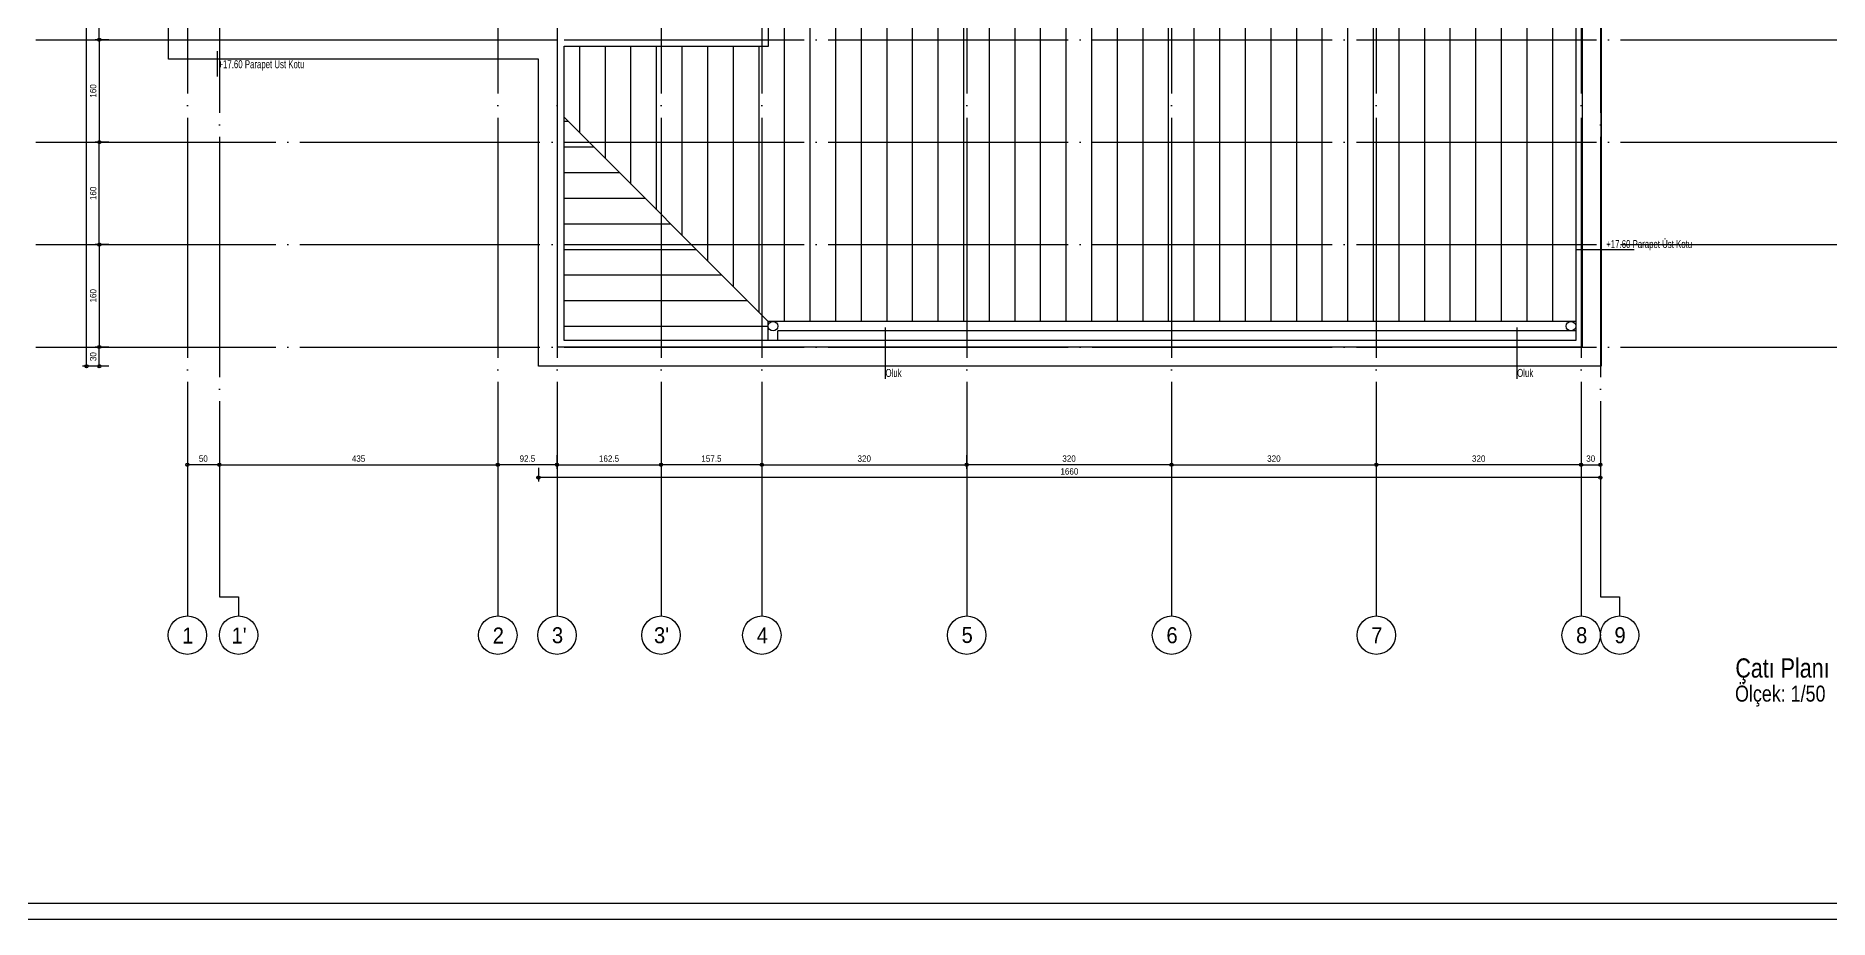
# Model space of a CAD drawing. Extents: x 460786 to 545292, y 30998 to 41694.
# Drawn here: x 473270 to 476072, y 37194 to 38574 of the extents above; entities that cross this region are included whole.
import ezdxf
from ezdxf.enums import TextEntityAlignment as Align

# ---------------------------------------------------------------- set-up
doc = ezdxf.new("R2010")
doc.units = 0
doc.header["$LTSCALE"] = 50
doc.header["$MEASUREMENT"] = 0
doc.header["$PDMODE"] = 35
doc.linetypes.add('DASHDOT', pattern=[5.5, 5, -0.25, 0, -0.25])
doc.layers.get('0').update_dxf_attribs({"linetype": 'CONTINUOUS'})
doc.layers.get('Defpoints').update_dxf_attribs({"linetype": 'CONTINUOUS'})
for name, color, linetype in [('A-Aks Balonu', 2, 'CONTINUOUS'), ('A-Aks Dikey', 12, 'DASHDOT'), ('A-Aks Yatay', 12, 'DASHDOT'), ('A-Betonarme', 6, 'CONTINUOUS'), ('A-Gör 3', 25, 'CONTINUOUS'), ('A-Gör 4', 75, 'CONTINUOUS'), ('A-Lejant', 23, 'CONTINUOUS'), ('A-Olcu DIS Dikey', 8, 'CONTINUOUS'), ('A-Olcu DIS Yatay', 8, 'CONTINUOUS'), ('A-Yazı 2', 205, 'CONTINUOUS'), ('A-Yazı 3', 6, 'CONTINUOUS')]:
    doc.layers.add(name, color=color, linetype=linetype)
doc.styles.add('blkan', font='arial.ttf', dxfattribs={"width": 0.9, "height": 12.5})
doc.styles.get("Standard").update_dxf_attribs({"font": 'arial.ttf', "width": 0.9})
doc.dimstyles.new('EXIT', dxfattribs={"dimscale": 50, "dimtxt": 0.23, "dimasz": 0.03, "dimexe": 0.125, "dimexo": 0.5, "dimgap": 0.09, "dimtad": 1, "dimzin": 1, "dimdsep": 46, "dimtxsty": 'Standard', "dimblk": 'TICK', "dimcen": 0.2, "dimadec": 0, "dimazin": 0, "dimtfac": 1, "dimtix": 1, "dimtofl": 0, "dimtmove": 2, "dimatfit": 3, "dimldrblk": 'TICK', "dimfxl": 1, "dimtolj": 1, "dimtzin": 1, "dimarcsym": 0})

# ---------------------------------------------------------------- blocks, each defined once
blk = doc.blocks.new('aks')
blk.add_circle((-0.8, 38.6), 60)
at = {"width": 0.9}
blk.add_attdef('AKSNO', text='', height=50, dxfattribs=at).set_placement((-0.8, 38.6), align=Align.MIDDLE_CENTER)
blk = doc.blocks.new('TICK', base_point=(53.7, 38.1))
blk.add_line((55.4, 38.1), (52, 38.1))
blk.add_circle((53.7, 38.1), 1.67)
blk = doc.blocks.new('*D344')
at = {"layer": 'A-Olcu DIS Dikey', "color": 0, "lineweight": -2, "transparency": 16777216}
for p, q in [((473384.2, 38087.5), (473362.9, 38087.5)), ((473369.2, 38059), (473369.2, 38086)), ((473384.2, 38057.5), (473362.9, 38057.5))]:
    blk.add_line(p, q, dxfattribs=at)
at = {"layer": 'Defpoints', "color": 0, "transparency": 16777216}
for p in [(473369.2, 38087.5), (473409.2, 38087.5), (473409.2, 38057.5)]:
    blk.add_point(p, dxfattribs=at)
at = {"layer": 'A-Olcu DIS Dikey', "color": 0, "lineweight": -2, "transparency": 16777216, "xscale": 1.5, "yscale": 1.5, "zscale": 1.5}
for p, rotation in [((473369.2, 38087.5), 90), ((473369.2, 38057.5), 270)]:
    blk.add_blockref('TICK', p, dxfattribs=dict(at, rotation=rotation))
at = {"layer": 'A-Olcu DIS Dikey', "color": 0, "transparency": 16777216, "insert": (473359.6, 38072.5), "char_height": 10, "attachment_point": 5, "rotation": 90}
blk.add_mtext('\\A1;30', dxfattribs=at)
blk = doc.blocks.new('*D345')
at = {"layer": 'A-Olcu DIS Dikey', "color": 0, "lineweight": -2, "transparency": 16777216}
for p, q in [((473384.2, 38247.5), (473362.9, 38247.5)), ((473369.2, 38246), (473369.2, 38089)), ((473384.2, 38087.5), (473362.9, 38087.5))]:
    blk.add_line(p, q, dxfattribs=at)
at = {"layer": 'Defpoints', "color": 0, "transparency": 16777216}
for p in [(473409.2, 38247.5), (473369.2, 38087.5), (473409.2, 38087.5)]:
    blk.add_point(p, dxfattribs=at)
at = {"layer": 'A-Olcu DIS Dikey', "color": 0, "lineweight": -2, "transparency": 16777216, "xscale": 1.5, "yscale": 1.5, "zscale": 1.5}
for p, rotation in [((473369.2, 38247.5), 90), ((473369.2, 38087.5), 270)]:
    blk.add_blockref('TICK', p, dxfattribs=dict(at, rotation=rotation))
at = {"layer": 'A-Olcu DIS Dikey', "color": 0, "transparency": 16777216, "insert": (473359.6, 38167.5), "char_height": 10, "attachment_point": 5, "rotation": 90}
blk.add_mtext('\\A1;160', dxfattribs=at)
blk = doc.blocks.new('*D346')
at = {"layer": 'A-Olcu DIS Dikey', "color": 0, "lineweight": -2, "transparency": 16777216}
for p, q in [((473384.2, 38407.5), (473362.9, 38407.5)), ((473369.2, 38249), (473369.2, 38406)), ((473384.2, 38247.5), (473362.9, 38247.5))]:
    blk.add_line(p, q, dxfattribs=at)
at = {"layer": 'Defpoints', "color": 0, "transparency": 16777216}
for p in [(473369.2, 38407.5), (473409.2, 38407.5), (473409.2, 38247.5)]:
    blk.add_point(p, dxfattribs=at)
at = {"layer": 'A-Olcu DIS Dikey', "color": 0, "lineweight": -2, "transparency": 16777216, "xscale": 1.5, "yscale": 1.5, "zscale": 1.5}
for p, rotation in [((473369.2, 38407.5), 90), ((473369.2, 38247.5), 270)]:
    blk.add_blockref('TICK', p, dxfattribs=dict(at, rotation=rotation))
at = {"layer": 'A-Olcu DIS Dikey', "color": 0, "transparency": 16777216, "insert": (473359.6, 38327.5), "char_height": 10, "attachment_point": 5, "rotation": 90}
blk.add_mtext('\\A1;160', dxfattribs=at)
blk = doc.blocks.new('*D347')
at = {"layer": 'A-Olcu DIS Dikey', "color": 0, "lineweight": -2, "transparency": 16777216}
for p, q in [((473384.2, 38567.5), (473362.9, 38567.5)), ((473369.2, 38566), (473369.2, 38409)), ((473384.2, 38407.5), (473362.9, 38407.5))]:
    blk.add_line(p, q, dxfattribs=at)
at = {"layer": 'Defpoints', "color": 0, "transparency": 16777216}
for p in [(473409.2, 38567.5), (473369.2, 38407.5), (473409.2, 38407.5)]:
    blk.add_point(p, dxfattribs=at)
at = {"layer": 'A-Olcu DIS Dikey', "color": 0, "lineweight": -2, "transparency": 16777216, "xscale": 1.5, "yscale": 1.5, "zscale": 1.5}
for p, rotation in [((473369.2, 38567.5), 90), ((473369.2, 38407.5), 270)]:
    blk.add_blockref('TICK', p, dxfattribs=dict(at, rotation=rotation))
at = {"layer": 'A-Olcu DIS Dikey', "color": 0, "transparency": 16777216, "insert": (473359.6, 38487.5), "char_height": 10, "attachment_point": 5, "rotation": 90}
blk.add_mtext('\\A1;160', dxfattribs=at)
blk = doc.blocks.new('*D348')
at = {"layer": 'A-Olcu DIS Dikey', "color": 0, "lineweight": -2, "transparency": 16777216}
for p, q in [((473384.2, 38670), (473362.9, 38670)), ((473369.2, 38569), (473369.2, 38668.5)), ((473384.2, 38567.5), (473362.9, 38567.5))]:
    blk.add_line(p, q, dxfattribs=at)
at = {"layer": 'Defpoints', "color": 0, "transparency": 16777216}
for p in [(473369.2, 38670), (473409.2, 38670), (473409.2, 38567.5)]:
    blk.add_point(p, dxfattribs=at)
at = {"layer": 'A-Olcu DIS Dikey', "color": 0, "lineweight": -2, "transparency": 16777216, "xscale": 1.5, "yscale": 1.5, "zscale": 1.5}
for p, rotation in [((473369.2, 38670), 90), ((473369.2, 38567.5), 270)]:
    blk.add_blockref('TICK', p, dxfattribs=dict(at, rotation=rotation))
at = {"layer": 'A-Olcu DIS Dikey', "color": 0, "transparency": 16777216, "insert": (473359.6, 38618.8), "char_height": 10, "attachment_point": 5, "rotation": 90}
blk.add_mtext('\\A1;102.5', dxfattribs=at)
blk = doc.blocks.new('*D363')
at = {"layer": 'A-Olcu DIS Dikey', "color": 0, "lineweight": -2, "transparency": 16777216}
for p, q in [((473364.2, 40517.5), (473342.9, 40517.5)), ((473349.2, 38059), (473349.2, 40516)), ((473364.2, 38057.5), (473342.9, 38057.5))]:
    blk.add_line(p, q, dxfattribs=at)
at = {"layer": 'Defpoints', "color": 0, "transparency": 16777216}
for p in [(473349.2, 40517.5), (473389.2, 40517.5), (473389.2, 38057.5)]:
    blk.add_point(p, dxfattribs=at)
at = {"layer": 'A-Olcu DIS Dikey', "color": 0, "lineweight": -2, "transparency": 16777216, "xscale": 1.5, "yscale": 1.5, "zscale": 1.5}
for p, rotation in [((473349.2, 40517.5), 90), ((473349.2, 38057.5), 270)]:
    blk.add_blockref('TICK', p, dxfattribs=dict(at, rotation=rotation))
at = {"layer": 'A-Olcu DIS Dikey', "color": 0, "transparency": 16777216, "insert": (473339.6, 39287.5), "char_height": 10, "attachment_point": 5, "rotation": 90}
blk.add_mtext('\\A1;2460', dxfattribs=at)
blk = doc.blocks.new('*D365')
at = {"layer": 'A-Olcu DIS Yatay', "color": 0, "lineweight": -2, "transparency": 16777216}
for p, q in [((473506.7, 37918.5), (473506.7, 37897.3)), ((473556.7, 37918.5), (473556.7, 37897.3)), ((473555.2, 37903.5), (473508.2, 37903.5))]:
    blk.add_line(p, q, dxfattribs=at)
at = {"layer": 'Defpoints', "color": 0, "transparency": 16777216}
for p in [(473506.7, 37943.5), (473556.7, 37943.5), (473506.7, 37903.5)]:
    blk.add_point(p, dxfattribs=at)
at = {"layer": 'A-Olcu DIS Yatay', "color": 0, "lineweight": -2, "transparency": 16777216, "xscale": 1.5, "yscale": 1.5, "zscale": 1.5}
for p, rotation in [((473506.7, 37903.5), 179.9999999999833), ((473556.7, 37903.5), 359.9999999999833)]:
    blk.add_blockref('TICK', p, dxfattribs=dict(at, rotation=rotation))
at = {"layer": 'A-Olcu DIS Yatay', "color": 0, "transparency": 16777216, "insert": (473531.7, 37913.1), "char_height": 10, "attachment_point": 5}
blk.add_mtext('\\A1;50', dxfattribs=at)
blk = doc.blocks.new('*D366')
at = {"layer": 'A-Olcu DIS Yatay', "color": 0, "lineweight": -2, "transparency": 16777216}
for p, q in [((473556.7, 37918.5), (473556.7, 37897.3)), ((473991.7, 37918.5), (473991.7, 37897.3)), ((473558.2, 37903.5), (473990.2, 37903.5))]:
    blk.add_line(p, q, dxfattribs=at)
at = {"layer": 'Defpoints', "color": 0, "transparency": 16777216}
for p in [(473556.7, 37943.5), (473991.7, 37943.5), (473991.7, 37903.5)]:
    blk.add_point(p, dxfattribs=at)
at = {"layer": 'A-Olcu DIS Yatay', "color": 0, "lineweight": -2, "transparency": 16777216, "xscale": 1.5, "yscale": 1.5, "zscale": 1.5, "rotation": 180}
blk.add_blockref('TICK', (473556.7, 37903.5), dxfattribs=at)
at = {"layer": 'A-Olcu DIS Yatay', "color": 0, "lineweight": -2, "transparency": 16777216, "xscale": 1.5, "yscale": 1.5, "zscale": 1.5}
blk.add_blockref('TICK', (473991.7, 37903.5), dxfattribs=at)
at = {"layer": 'A-Olcu DIS Yatay', "color": 0, "transparency": 16777216, "insert": (473774.2, 37913.1), "char_height": 10, "attachment_point": 5}
blk.add_mtext('\\A1;435', dxfattribs=at)
blk = doc.blocks.new('*D367')
at = {"layer": 'A-Olcu DIS Yatay', "color": 0, "lineweight": -2, "transparency": 16777216}
for p, q in [((473991.7, 37918.5), (473991.7, 37897.3)), ((474084.2, 37918.5), (474084.2, 37897.3)), ((474082.7, 37903.5), (473993.2, 37903.5))]:
    blk.add_line(p, q, dxfattribs=at)
at = {"layer": 'Defpoints', "color": 0, "transparency": 16777216}
for p in [(473991.7, 37943.5), (474084.2, 37943.5), (473991.7, 37903.5)]:
    blk.add_point(p, dxfattribs=at)
at = {"layer": 'A-Olcu DIS Yatay', "color": 0, "lineweight": -2, "transparency": 16777216, "xscale": 1.5, "yscale": 1.5, "zscale": 1.5, "rotation": 180}
blk.add_blockref('TICK', (473991.7, 37903.5), dxfattribs=at)
at = {"layer": 'A-Olcu DIS Yatay', "color": 0, "lineweight": -2, "transparency": 16777216, "xscale": 1.5, "yscale": 1.5, "zscale": 1.5}
blk.add_blockref('TICK', (474084.2, 37903.5), dxfattribs=at)
at = {"layer": 'A-Olcu DIS Yatay', "color": 0, "transparency": 16777216, "insert": (474038, 37913.1), "char_height": 10, "attachment_point": 5}
blk.add_mtext('\\A1;92.5', dxfattribs=at)
blk = doc.blocks.new('*D368')
at = {"layer": 'A-Olcu DIS Yatay', "color": 0, "lineweight": -2, "transparency": 16777216}
for p, q in [((474084.2, 37918.5), (474084.2, 37897.3)), ((474246.7, 37918.5), (474246.7, 37897.3)), ((474085.7, 37903.5), (474245.2, 37903.5))]:
    blk.add_line(p, q, dxfattribs=at)
at = {"layer": 'Defpoints', "color": 0, "transparency": 16777216}
for p in [(474084.2, 37943.5), (474246.7, 37943.5), (474246.7, 37903.5)]:
    blk.add_point(p, dxfattribs=at)
at = {"layer": 'A-Olcu DIS Yatay', "color": 0, "lineweight": -2, "transparency": 16777216, "xscale": 1.5, "yscale": 1.5, "zscale": 1.5, "rotation": 180}
blk.add_blockref('TICK', (474084.2, 37903.5), dxfattribs=at)
at = {"layer": 'A-Olcu DIS Yatay', "color": 0, "lineweight": -2, "transparency": 16777216, "xscale": 1.5, "yscale": 1.5, "zscale": 1.5}
blk.add_blockref('TICK', (474246.7, 37903.5), dxfattribs=at)
at = {"layer": 'A-Olcu DIS Yatay', "color": 0, "transparency": 16777216, "insert": (474165.5, 37913.1), "char_height": 10, "attachment_point": 5}
blk.add_mtext('\\A1;162.5', dxfattribs=at)
blk = doc.blocks.new('*D369')
at = {"layer": 'A-Olcu DIS Yatay', "color": 0, "lineweight": -2, "transparency": 16777216}
for p, q in [((474246.7, 37918.5), (474246.7, 37897.3)), ((474404.2, 37918.5), (474404.2, 37897.3)), ((474402.7, 37903.5), (474248.2, 37903.5))]:
    blk.add_line(p, q, dxfattribs=at)
at = {"layer": 'Defpoints', "color": 0, "transparency": 16777216}
for p in [(474246.7, 37943.5), (474404.2, 37943.5), (474246.7, 37903.5)]:
    blk.add_point(p, dxfattribs=at)
at = {"layer": 'A-Olcu DIS Yatay', "color": 0, "lineweight": -2, "transparency": 16777216, "xscale": 1.5, "yscale": 1.5, "zscale": 1.5, "rotation": 180}
blk.add_blockref('TICK', (474246.7, 37903.5), dxfattribs=at)
at = {"layer": 'A-Olcu DIS Yatay', "color": 0, "lineweight": -2, "transparency": 16777216, "xscale": 1.5, "yscale": 1.5, "zscale": 1.5}
blk.add_blockref('TICK', (474404.2, 37903.5), dxfattribs=at)
at = {"layer": 'A-Olcu DIS Yatay', "color": 0, "transparency": 16777216, "insert": (474325.5, 37913.1), "char_height": 10, "attachment_point": 5}
blk.add_mtext('\\A1;157.5', dxfattribs=at)
blk = doc.blocks.new('*D370')
at = {"layer": 'A-Olcu DIS Yatay', "color": 0, "lineweight": -2, "transparency": 16777216}
for p, q in [((474404.2, 37918.5), (474404.2, 37897.3)), ((474724.2, 37918.5), (474724.2, 37897.3)), ((474405.7, 37903.5), (474722.7, 37903.5))]:
    blk.add_line(p, q, dxfattribs=at)
at = {"layer": 'Defpoints', "color": 0, "transparency": 16777216}
for p in [(474404.2, 37943.5), (474724.2, 37943.5), (474724.2, 37903.5)]:
    blk.add_point(p, dxfattribs=at)
at = {"layer": 'A-Olcu DIS Yatay', "color": 0, "lineweight": -2, "transparency": 16777216, "xscale": 1.5, "yscale": 1.5, "zscale": 1.5, "rotation": 180}
blk.add_blockref('TICK', (474404.2, 37903.5), dxfattribs=at)
at = {"layer": 'A-Olcu DIS Yatay', "color": 0, "lineweight": -2, "transparency": 16777216, "xscale": 1.5, "yscale": 1.5, "zscale": 1.5}
blk.add_blockref('TICK', (474724.2, 37903.5), dxfattribs=at)
at = {"layer": 'A-Olcu DIS Yatay', "color": 0, "transparency": 16777216, "insert": (474564.2, 37913.1), "char_height": 10, "attachment_point": 5}
blk.add_mtext('\\A1;320', dxfattribs=at)
blk = doc.blocks.new('*D371')
at = {"layer": 'A-Olcu DIS Yatay', "color": 0, "lineweight": -2, "transparency": 16777216}
for p, q in [((474724.2, 37918.5), (474724.2, 37897.3)), ((475044.2, 37918.5), (475044.2, 37897.3)), ((475042.7, 37903.5), (474725.7, 37903.5))]:
    blk.add_line(p, q, dxfattribs=at)
at = {"layer": 'Defpoints', "color": 0, "transparency": 16777216}
for p in [(474724.2, 37943.5), (475044.2, 37943.5), (474724.2, 37903.5)]:
    blk.add_point(p, dxfattribs=at)
at = {"layer": 'A-Olcu DIS Yatay', "color": 0, "lineweight": -2, "transparency": 16777216, "xscale": 1.5, "yscale": 1.5, "zscale": 1.5}
for p, rotation in [((474724.2, 37903.5), 179.9999999999987), ((475044.2, 37903.5), 359.9999999999987)]:
    blk.add_blockref('TICK', p, dxfattribs=dict(at, rotation=rotation))
at = {"layer": 'A-Olcu DIS Yatay', "color": 0, "transparency": 16777216, "insert": (474884.2, 37913.1), "char_height": 10, "attachment_point": 5}
blk.add_mtext('\\A1;320', dxfattribs=at)
blk = doc.blocks.new('*D372')
at = {"layer": 'A-Olcu DIS Yatay', "color": 0, "lineweight": -2, "transparency": 16777216}
for p, q in [((475044.2, 37918.5), (475044.2, 37897.3)), ((475364.2, 37918.5), (475364.2, 37897.3)), ((475045.7, 37903.5), (475362.7, 37903.5))]:
    blk.add_line(p, q, dxfattribs=at)
at = {"layer": 'Defpoints', "color": 0, "transparency": 16777216}
for p in [(475044.2, 37943.5), (475364.2, 37943.5), (475364.2, 37903.5)]:
    blk.add_point(p, dxfattribs=at)
at = {"layer": 'A-Olcu DIS Yatay', "color": 0, "lineweight": -2, "transparency": 16777216, "xscale": 1.5, "yscale": 1.5, "zscale": 1.5, "rotation": 180}
blk.add_blockref('TICK', (475044.2, 37903.5), dxfattribs=at)
at = {"layer": 'A-Olcu DIS Yatay', "color": 0, "lineweight": -2, "transparency": 16777216, "xscale": 1.5, "yscale": 1.5, "zscale": 1.5}
blk.add_blockref('TICK', (475364.2, 37903.5), dxfattribs=at)
at = {"layer": 'A-Olcu DIS Yatay', "color": 0, "transparency": 16777216, "insert": (475204.2, 37913.1), "char_height": 10, "attachment_point": 5}
blk.add_mtext('\\A1;320', dxfattribs=at)
blk = doc.blocks.new('*D373')
at = {"layer": 'A-Olcu DIS Yatay', "color": 0, "lineweight": -2, "transparency": 16777216}
for p, q in [((475364.2, 37918.5), (475364.2, 37897.3)), ((475684.2, 37918.5), (475684.2, 37897.3)), ((475682.7, 37903.5), (475365.7, 37903.5))]:
    blk.add_line(p, q, dxfattribs=at)
at = {"layer": 'Defpoints', "color": 0, "transparency": 16777216}
for p in [(475364.2, 37943.5), (475684.2, 37943.5), (475364.2, 37903.5)]:
    blk.add_point(p, dxfattribs=at)
at = {"layer": 'A-Olcu DIS Yatay', "color": 0, "lineweight": -2, "transparency": 16777216, "xscale": 1.5, "yscale": 1.5, "zscale": 1.5}
for p, rotation in [((475364.2, 37903.5), 179.9999999999987), ((475684.2, 37903.5), 359.9999999999987)]:
    blk.add_blockref('TICK', p, dxfattribs=dict(at, rotation=rotation))
at = {"layer": 'A-Olcu DIS Yatay', "color": 0, "transparency": 16777216, "insert": (475524.2, 37913.1), "char_height": 10, "attachment_point": 5}
blk.add_mtext('\\A1;320', dxfattribs=at)
blk = doc.blocks.new('*D374')
at = {"layer": 'A-Olcu DIS Yatay', "color": 0, "lineweight": -2, "transparency": 16777216}
for p, q in [((475684.2, 37918.5), (475684.2, 37897.3)), ((475714.2, 37918.5), (475714.2, 37897.3)), ((475685.7, 37903.5), (475712.7, 37903.5))]:
    blk.add_line(p, q, dxfattribs=at)
at = {"layer": 'Defpoints', "color": 0, "transparency": 16777216}
for p in [(475684.2, 37943.5), (475714.2, 37943.5), (475714.2, 37903.5)]:
    blk.add_point(p, dxfattribs=at)
at = {"layer": 'A-Olcu DIS Yatay', "color": 0, "lineweight": -2, "transparency": 16777216, "xscale": 1.5, "yscale": 1.5, "zscale": 1.5, "rotation": 180}
blk.add_blockref('TICK', (475684.2, 37903.5), dxfattribs=at)
at = {"layer": 'A-Olcu DIS Yatay', "color": 0, "lineweight": -2, "transparency": 16777216, "xscale": 1.5, "yscale": 1.5, "zscale": 1.5}
blk.add_blockref('TICK', (475714.2, 37903.5), dxfattribs=at)
at = {"layer": 'A-Olcu DIS Yatay', "color": 0, "transparency": 16777216, "insert": (475699.2, 37913.1), "char_height": 10, "attachment_point": 5}
blk.add_mtext('\\A1;30', dxfattribs=at)
blk = doc.blocks.new('*D375')
at = {"layer": 'A-Olcu DIS Yatay', "color": 0, "lineweight": -2, "transparency": 16777216}
for p, q in [((474055.2, 37898.5), (474055.2, 37877.3)), ((475712.7, 37883.5), (474056.7, 37883.5)), ((475714.2, 37898.5), (475714.2, 37877.3))]:
    blk.add_line(p, q, dxfattribs=at)
at = {"layer": 'Defpoints', "color": 0, "transparency": 16777216}
for p in [(474055.2, 37923.5), (475714.2, 37923.5), (474055.2, 37883.5)]:
    blk.add_point(p, dxfattribs=at)
at = {"layer": 'A-Olcu DIS Yatay', "color": 0, "lineweight": -2, "transparency": 16777216, "xscale": 1.5, "yscale": 1.5, "zscale": 1.5, "rotation": 180}
blk.add_blockref('TICK', (474055.2, 37883.5), dxfattribs=at)
at = {"layer": 'A-Olcu DIS Yatay', "color": 0, "lineweight": -2, "transparency": 16777216, "xscale": 1.5, "yscale": 1.5, "zscale": 1.5}
blk.add_blockref('TICK', (475714.2, 37883.5), dxfattribs=at)
at = {"layer": 'A-Olcu DIS Yatay', "color": 0, "transparency": 16777216, "insert": (474884.7, 37893.1), "char_height": 10, "attachment_point": 5}
blk.add_mtext('\\A1;{\\fArial TUR|b0|i0|c162|p34;1660}', dxfattribs=at)

msp = doc.modelspace()

# ---------------------------------------------------------------- hatches: boundary and pattern name
at = {"layer": 'A-Gör 4'}
h = msp.add_hatch(dxfattribs=at)
h.set_pattern_fill('_USER', color=256, scale=40, angle=90, pattern_type=0)
h.set_pattern_definition([(90, (-400.23, 0), (-40, 2e-15), [])])
h.paths.add_polyline_path([(474095.24, 38557.5), (474414.74, 38557.5), (474414.74, 39041.5), (475675.74, 39041.5), (475675.74, 38127.5), (474414.24, 38127.5), (474095.24, 38446.5)])
h = msp.add_hatch(dxfattribs=at)
h.set_pattern_fill('_USER', color=256, scale=40, pattern_type=0)
h.set_pattern_definition([(0, (-400.23, 0), (0, 40), [])])
h.paths.add_polyline_path([(474095.24, 38446.5), (474095.24, 38097.5), (474414.24, 38097.5), (474414.24, 38127.5)])

# ---------------------------------------------------------------- linework, layer by layer
at = {"layer": 'A-Aks Dikey', "ltscale": 1.5}
for p, q in [((473506.74, 41333.83), (473506.74, 37667.36)), ((473991.74, 41333.83), (473991.74, 37667.36)), ((474084.24, 41333.83), (474084.24, 37667.36)), ((474246.74, 41333.83), (474246.74, 37667.36)), ((474404.24, 41333.83), (474404.24, 37667.36)), ((474724.24, 41333.83), (474724.24, 37667.36)), ((475044.24, 41333.83), (475044.24, 37667.36)), ((475364.24, 41333.83), (475364.24, 37667.36)), ((475684.24, 41333.83), (475684.24, 37667.36)), ((473556.74, 41303.83), (473556.74, 37697.36)), ((475714.24, 41303.83), (475714.24, 37697.36)), ((473556.74, 37697.36), (473586.74, 37697.36)), ((473586.74, 37697.36), (473586.74, 37667.36)), ((475714.24, 37697.36), (475744.24, 37697.36)), ((475744.24, 37697.36), (475744.24, 37667.36))]:
    msp.add_line(p, q, dxfattribs=at)
at = {"layer": 'A-Aks Yatay', "ltscale": 1.5}
for p, q in [((473270.05, 38567.5), (476108.46, 38567.5)), ((473270.05, 38407.5), (476108.46, 38407.5)), ((473270.05, 38247.5), (476108.46, 38247.5)), ((473270.05, 38087.5), (476108.46, 38087.5))]:
    msp.add_line(p, q, dxfattribs=at)
at = {"layer": 'A-Betonarme'}
msp.add_line((474414.24, 38127.5), (474095.24, 38446.5), dxfattribs=at)
at = {"layer": 'A-Gör 3'}
for p, q in [((474414.74, 38557.5), (474414.74, 39041.5)), ((475675.74, 39041.5), (475675.74, 38097.5)), ((475715.74, 38057.5), (475715.74, 39041.5)), ((474095.24, 38557.5), (474414.74, 38557.5)), ((474095.24, 38097.5), (474095.24, 38557.5)), ((475675.74, 38097.5), (474095.24, 38097.5))]:
    msp.add_line(p, q, dxfattribs=at)
for points in [[(474737.74, 39041.5), (475685.74, 39041.5), (475685.74, 38087.5), (474085.24, 38087.5), (474085.24, 38567), (473507.24, 38567), (473507.24, 40487.5), (474404.74, 40487.5), (474404.74, 40966.5), (475685.74, 40966.5), (475685.74, 40011.5)], [(474737.74, 39061.5), (475715.74, 39061.5), (475715.74, 38057.5), (474055.24, 38057.5), (474055.24, 38537), (473477.24, 38537), (473477.24, 40517.5)]]:
    msp.add_lwpolyline(points, dxfattribs=at)
at = {"layer": 'A-Gör 4'}
for p, q in [((475675.74, 38127.5), (474414.24, 38127.5)), ((474414.24, 38097.5), (474414.24, 38127.5)), ((475675.74, 38112.5), (474429.24, 38112.5)), ((474429.24, 38097.5), (474429.24, 38112.5))]:
    msp.add_line(p, q, dxfattribs=at)
for centre in [(474421.74, 38120), (475668.24, 38120)]:
    msp.add_circle(centre, 7.5, dxfattribs=at)
at = {"layer": 'A-Lejant'}
msp.add_lwpolyline([(460786.15, 41693.81), (460786.15, 37193.81), (545291.84, 37193.81), (545291.84, 41693.81), (460786.15, 41693.81)], dxfattribs=at)
msp.add_lwpolyline([(460811.15, 41668.81), (460811.15, 37218.81), (545266.84, 37218.81), (545266.84, 41668.81)], close=True, dxfattribs=at)
at = {"layer": 'A-Yazı 2'}
for p, q in [((473553.27, 38549.69), (473553.27, 38509.81)), ((475675.65, 38239.96), (475767.16, 38239.96)), ((474597.12, 38118.16), (474597.12, 38037.83)), ((475583.9, 38118.16), (475583.9, 38037.83))]:
    msp.add_line(p, q, dxfattribs=at)

# ---------------------------------------------------------------- block references
at = {"layer": 'A-Aks Balonu'}
ref = msp.add_blockref('aks', (473506.33, 37656.68), dxfattribs=dict(at, xscale=0.5, yscale=0.5, zscale=0.5, rotation=180))
ref.add_attrib('AKSNO', '1', dxfattribs={"layer": '0', "height": 25, "width": 0.9}).set_placement((473507.55, 37636.83), align=Align.MIDDLE_CENTER)
ref = msp.add_blockref('aks', (473586.33, 37656.68), dxfattribs=dict(at, xscale=0.5, yscale=0.5, zscale=0.5, rotation=180))
ref.add_attrib('AKSNO', "1'", dxfattribs={"layer": '0', "height": 25, "width": 0.9}).set_placement((473587.55, 37636.83), align=Align.MIDDLE_CENTER)
ref = msp.add_blockref('aks', (473991.33, 37656.68), dxfattribs=dict(at, xscale=0.5, yscale=0.5, zscale=0.5, rotation=180))
ref.add_attrib('AKSNO', '2', dxfattribs={"layer": '0', "height": 25, "width": 0.9}).set_placement((473992.55, 37636.83), align=Align.MIDDLE_CENTER)
ref = msp.add_blockref('aks', (474083.83, 37656.68), dxfattribs=dict(at, xscale=0.5, yscale=0.5, zscale=0.5, rotation=180))
ref.add_attrib('AKSNO', '3', dxfattribs={"layer": '0', "height": 25, "width": 0.9}).set_placement((474085.05, 37637.28), align=Align.MIDDLE_CENTER)
ref = msp.add_blockref('aks', (474246.33, 37656.68), dxfattribs=dict(at, xscale=0.5, yscale=0.5, zscale=0.5, rotation=180))
ref.add_attrib('AKSNO', "3'", dxfattribs={"layer": '0', "height": 25, "width": 0.9}).set_placement((474247.55, 37637.28), align=Align.MIDDLE_CENTER)
ref = msp.add_blockref('aks', (474403.83, 37656.68), dxfattribs=dict(at, xscale=0.5, yscale=0.5, zscale=0.5, rotation=180))
ref.add_attrib('AKSNO', '4', dxfattribs={"layer": '0', "height": 25, "width": 0.9}).set_placement((474405.05, 37636.94), align=Align.MIDDLE_CENTER)
ref = msp.add_blockref('aks', (474723.83, 37656.68), dxfattribs=dict(at, xscale=0.5, yscale=0.5, zscale=0.5, rotation=180))
ref.add_attrib('AKSNO', '5', dxfattribs={"layer": '0', "height": 25, "width": 0.9}).set_placement((474725.05, 37637.7), align=Align.MIDDLE_CENTER)
ref = msp.add_blockref('aks', (475043.83, 37656.68), dxfattribs=dict(at, xscale=0.5, yscale=0.5, zscale=0.5, rotation=180))
ref.add_attrib('AKSNO', '6', dxfattribs={"layer": '0', "height": 25, "width": 0.9}).set_placement((475045.05, 37637.26), align=Align.MIDDLE_CENTER)
ref = msp.add_blockref('aks', (475363.83, 37656.68), dxfattribs=dict(at, xscale=0.5, yscale=0.5, zscale=0.5, rotation=180))
ref.add_attrib('AKSNO', '7', dxfattribs={"layer": '0', "height": 25, "width": 0.9}).set_placement((475365.05, 37637.26), align=Align.MIDDLE_CENTER)
ref = msp.add_blockref('aks', (475683.83, 37656.68), dxfattribs=dict(at, xscale=0.5, yscale=0.5, zscale=0.5, rotation=180))
ref.add_attrib('AKSNO', '8', dxfattribs={"layer": '0', "height": 25, "width": 0.9}).set_placement((475685.05, 37637.26), align=Align.MIDDLE_CENTER)
ref = msp.add_blockref('aks', (475743.83, 37656.68), dxfattribs=dict(at, xscale=0.5, yscale=0.5, zscale=0.5, rotation=180))
ref.add_attrib('AKSNO', '9', dxfattribs={"layer": '0', "height": 25, "width": 0.9}).set_placement((475745.05, 37637.26), align=Align.MIDDLE_CENTER)

# ---------------------------------------------------------------- texts
at = {"layer": 'A-Yazı 2', "style": 'blkan', "width": 0.7}
for s, p in [('+17.60 Parapet Üst Kotu', (473555.34, 38523.01)), ('+17.60 Parapet Üst Kotu', (475723.47, 38242.08)), ('Oluk', (474597.46, 38040.73)), ('Oluk', (475584.24, 38040.73))]:
    msp.add_text(s, height=12.5, dxfattribs=at).set_placement(p)
at = {"layer": 'A-Yazı 3', "style": 'blkan', "width": 0.8}
for s, height, p in [('Çatı Planı', 30, (475925.17, 37571.1)), ('Ölçek: 1/50', 25, (475924.66, 37533.55))]:
    msp.add_text(s, height=height, dxfattribs=at).set_placement(p)

# ---------------------------------------------------------------- dimensions: what is measured, and where the dimension line sits
at = {"layer": 'A-Olcu DIS Dikey'}
for p1, p2, distance, picture, middle in [((473389.18, 38057.5), (473389.18, 40517.5), 40, '*D363', (473339.57, 39287.5)), ((473409.18, 38567.5), (473409.18, 38670), 40, '*D348', (473359.57, 38618.75)), ((473409.18, 38567.5), (473409.18, 38407.5), -40, '*D347', (473359.57, 38487.5)), ((473409.18, 38247.5), (473409.18, 38407.5), 40, '*D346', (473359.57, 38327.5)), ((473409.18, 38247.5), (473409.18, 38087.5), -40, '*D345', (473359.57, 38167.5)), ((473409.18, 38057.5), (473409.18, 38087.5), 40, '*D344', (473359.57, 38072.5))]:
    dim = msp.add_aligned_dim(p1=p1, p2=p2, distance=distance, dimstyle='EXIT', override={"dimtxt": 0.2, "dimdec": 1, "dimzin": 9, "dimtdec": 1}, dxfattribs=at)
    dim.commit()
    dim.dimension.update_dxf_attribs({"geometry": picture, "text_midpoint": middle})
at = {"layer": 'A-Olcu DIS Yatay'}
for p1, p2, distance, picture, middle in [((473556.74, 37943.51), (473506.74, 37943.51), 40, '*D365', (473531.74, 37913.12)), ((473556.74, 37943.51), (473991.74, 37943.51), -40, '*D366', (473774.24, 37913.12)), ((474084.24, 37943.51), (473991.74, 37943.51), 40, '*D367', (474037.99, 37913.12)), ((474084.24, 37943.51), (474246.74, 37943.51), -40, '*D368', (474165.49, 37913.12)), ((474404.24, 37943.51), (474246.74, 37943.51), 40, '*D369', (474325.49, 37913.12)), ((474404.24, 37943.51), (474724.24, 37943.51), -40, '*D370', (474564.24, 37913.12)), ((475044.24, 37943.51), (474724.24, 37943.51), 40, '*D371', (474884.24, 37913.12)), ((475044.24, 37943.51), (475364.24, 37943.51), -40, '*D372', (475204.24, 37913.12)), ((475684.24, 37943.51), (475364.24, 37943.51), 40, '*D373', (475524.24, 37913.12)), ((475684.24, 37943.51), (475714.24, 37943.51), -40, '*D374', (475699.24, 37913.12))]:
    dim = msp.add_aligned_dim(p1=p1, p2=p2, distance=distance, dimstyle='EXIT', override={"dimtxt": 0.2, "dimdec": 1, "dimzin": 9, "dimtdec": 1}, dxfattribs=at)
    dim.commit()
    dim.dimension.update_dxf_attribs({"geometry": picture, "text_midpoint": middle})
dim = msp.add_aligned_dim(p1=(475714.24, 37923.51), p2=(474055.24, 37923.51), distance=40, text='{\\fArial TUR|b0|i0|c162|p34;1660}', dimstyle='EXIT', override={"dimtxt": 0.2, "dimdec": 1, "dimzin": 9, "dimtdec": 1}, dxfattribs=at)
dim.commit()
dim.dimension.update_dxf_attribs({"geometry": '*D375', "text_midpoint": (474884.74, 37893.12)})

doc.saveas('drawing.dxf')
